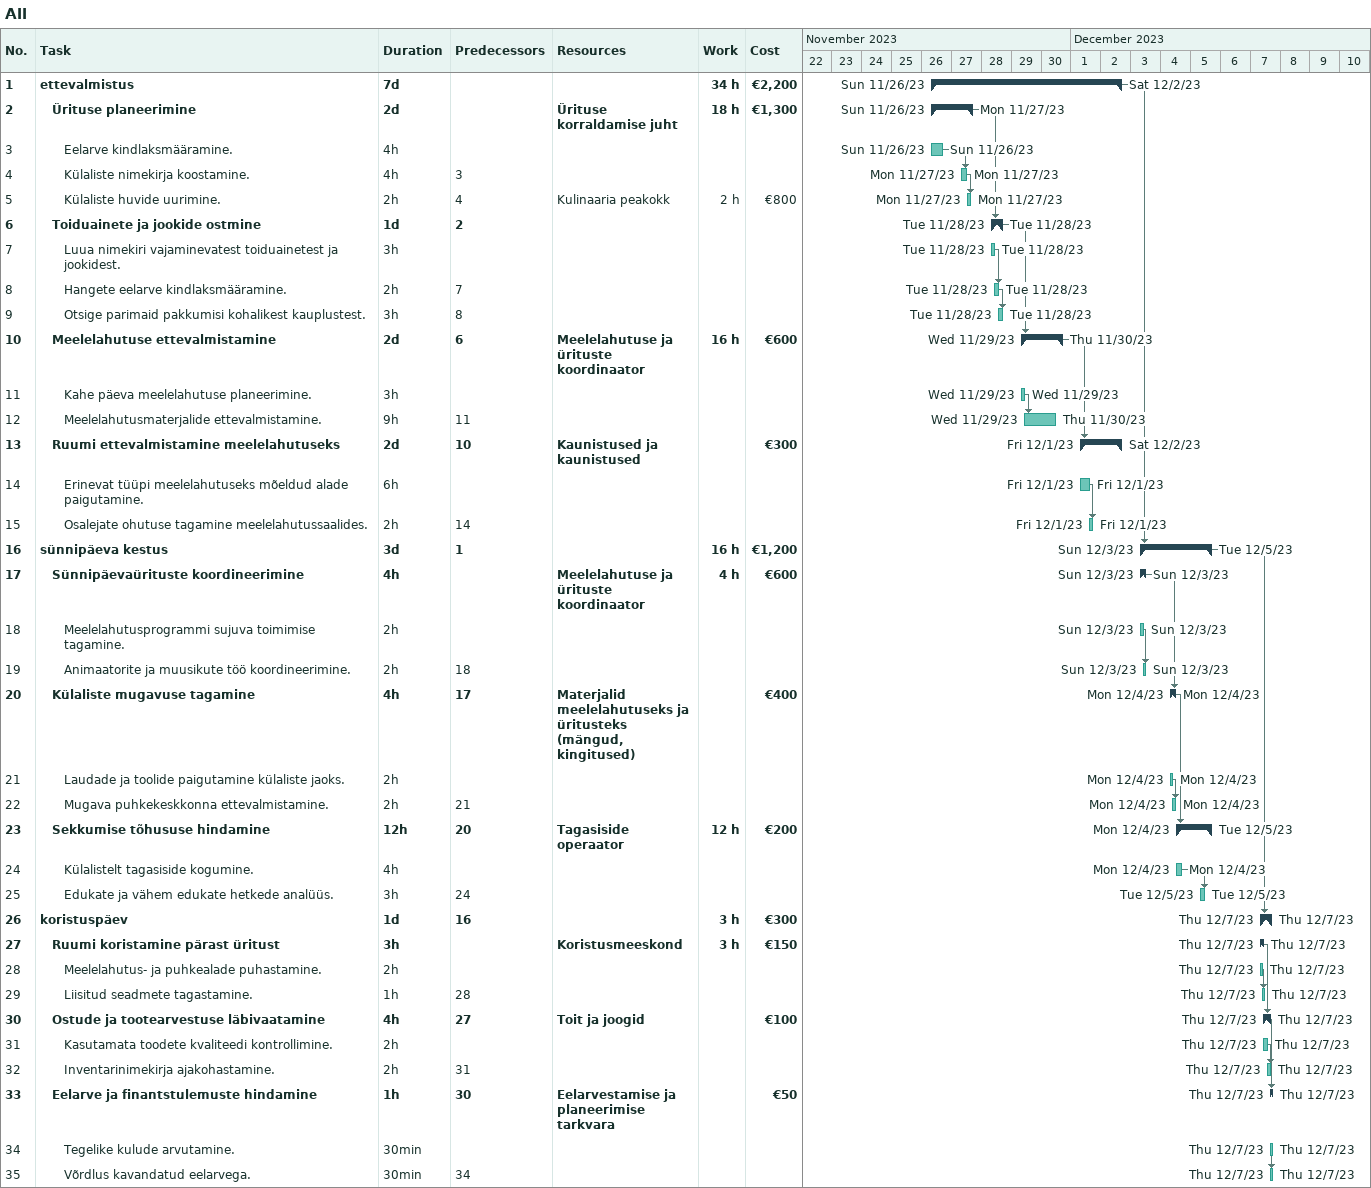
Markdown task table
All

| ID | Level | Task | Duration | Start | Finish | Predecessors | Resources | Work (h) | Cost (€) |
|---|---|---|---|---|---|---|---|---|---|
| 1 | 1 | **ettevalmistus** | 7d | 2023-11-26 | 2023-12-02 |  |  | 34 | 2200 |
| 2 | 2 | **Ürituse planeerimine** | 2d | 2023-11-26 | 2023-11-27 |  | Ürituse korraldamise juht | 18 | 1300 |
| 3 | 3 | Eelarve kindlaksmääramine. | 4h | 2023-11-26 | 2023-11-26 |  |  |  |  |
| 4 | 3 | Külaliste nimekirja koostamine. | 4h | 2023-11-27 | 2023-11-27 | 3 |  |  |  |
| 5 | 3 | Külaliste huvide uurimine. | 2h | 2023-11-27 | 2023-11-27 | 4 | Kulinaaria peakokk | 2 | 800 |
| 6 | 2 | **Toiduainete ja jookide ostmine** | 1d | 2023-11-28 | 2023-11-28 | 2 |  |  |  |
| 7 | 3 | Luua nimekiri vajaminevatest toiduainetest ja jookidest. | 3h | 2023-11-28 | 2023-11-28 |  |  |  |  |
| 8 | 3 | Hangete eelarve kindlaksmääramine. | 2h | 2023-11-28 | 2023-11-28 | 7 |  |  |  |
| 9 | 3 | Otsige parimaid pakkumisi kohalikest kauplustest. | 3h | 2023-11-28 | 2023-11-28 | 8 |  |  |  |
| 10 | 2 | **Meelelahutuse ettevalmistamine** | 2d | 2023-11-29 | 2023-11-30 | 6 | Meelelahutuse ja ürituste koordinaator | 16 | 600 |
| 11 | 3 | Kahe päeva meelelahutuse planeerimine. | 3h | 2023-11-29 | 2023-11-29 |  |  |  |  |
| 12 | 3 | Meelelahutusmaterjalide ettevalmistamine. | 9h | 2023-11-29 | 2023-11-30 | 11 |  |  |  |
| 13 | 2 | **Ruumi ettevalmistamine meelelahutuseks** | 2d | 2023-12-01 | 2023-12-02 | 10 | Kaunistused ja kaunistused |  | 300 |
| 14 | 3 | Erinevat tüüpi meelelahutuseks mõeldud alade paigutamine. | 6h | 2023-12-01 | 2023-12-01 |  |  |  |  |
| 15 | 3 | Osalejate ohutuse tagamine meelelahutussaalides. | 2h | 2023-12-01 | 2023-12-01 | 14 |  |  |  |
| 16 | 1 | **sünnipäeva kestus** | 3d | 2023-12-03 | 2023-12-05 | 1 |  | 16 | 1200 |
| 17 | 2 | **Sünnipäevaürituste koordineerimine** | 4h | 2023-12-03 | 2023-12-03 |  | Meelelahutuse ja ürituste koordinaator | 4 | 600 |
| 18 | 3 | Meelelahutusprogrammi sujuva toimimise tagamine. | 2h | 2023-12-03 | 2023-12-03 |  |  |  |  |
| 19 | 3 | Animaatorite ja muusikute töö koordineerimine. | 2h | 2023-12-03 | 2023-12-03 | 18 |  |  |  |
| 20 | 2 | **Külaliste mugavuse tagamine** | 4h | 2023-12-04 | 2023-12-04 | 17 | Materjalid meelelahutuseks ja üritusteks (mängud, kingitused) |  | 400 |
| 21 | 3 | Laudade ja toolide paigutamine külaliste jaoks. | 2h | 2023-12-04 | 2023-12-04 |  |  |  |  |
| 22 | 3 | Mugava puhkekeskkonna ettevalmistamine. | 2h | 2023-12-04 | 2023-12-04 | 21 |  |  |  |
| 23 | 2 | **Sekkumise tõhususe hindamine** | 12h | 2023-12-04 | 2023-12-05 | 20 | Tagasiside operaator | 12 | 200 |
| 24 | 3 | Külalistelt tagasiside kogumine. | 4h | 2023-12-04 | 2023-12-04 |  |  |  |  |
| 25 | 3 | Edukate ja vähem edukate hetkede analüüs. | 3h | 2023-12-05 | 2023-12-05 | 24 |  |  |  |
| 26 | 1 | **koristuspäev** | 1d | 2023-12-07 | 2023-12-07 | 16 |  | 3 | 300 |
| 27 | 2 | **Ruumi koristamine pärast üritust** | 3h | 2023-12-07 | 2023-12-07 |  | Koristusmeeskond | 3 | 150 |
| 28 | 3 | Meelelahutus- ja puhkealade puhastamine. | 2h | 2023-12-07 | 2023-12-07 |  |  |  |  |
| 29 | 3 | Liisitud seadmete tagastamine. | 1h | 2023-12-07 | 2023-12-07 | 28 |  |  |  |
| 30 | 2 | **Ostude ja tootearvestuse läbivaatamine** | 4h | 2023-12-07 | 2023-12-07 | 27 | Toit ja joogid |  | 100 |
| 31 | 3 | Kasutamata toodete kvaliteedi kontrollimine. | 2h | 2023-12-07 | 2023-12-07 |  |  |  |  |
| 32 | 3 | Inventarinimekirja ajakohastamine. | 2h | 2023-12-07 | 2023-12-07 | 31 |  |  |  |
| 33 | 2 | **Eelarve ja finantstulemuste hindamine** | 1h | 2023-12-07 | 2023-12-07 | 30 | Eelarvestamise ja planeerimise tarkvara |  | 50 |
| 34 | 3 | Tegelike kulude arvutamine. | 30min | 2023-12-07 | 2023-12-07 |  |  |  |  |
| 35 | 3 | Võrdlus kavandatud eelarvega. | 30min | 2023-12-07 | 2023-12-07 | 34 |  |  |  |
